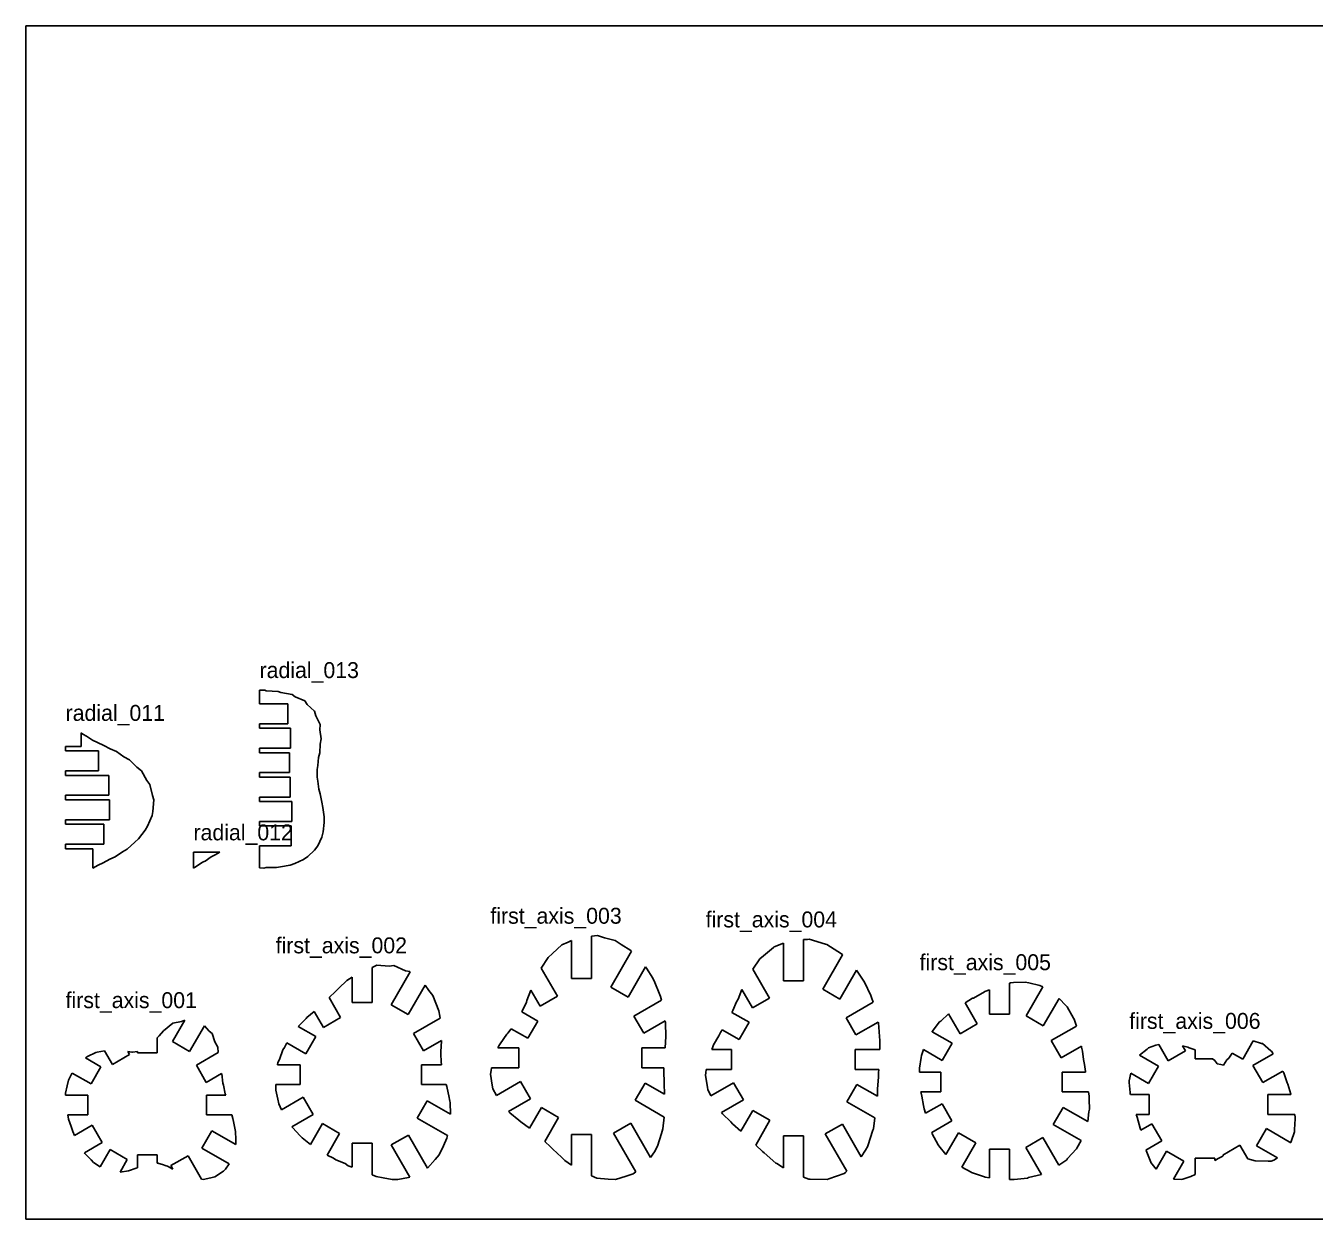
# Model space of a CAD drawing. Header units: metres. Extents: x 0 to 600, y 0 to 300.
# Drawn here: x 0 to 324.1, y 0 to 300 of the extents above; entities that cross this region are included whole.
import ezdxf

# ---------------------------------------------------------------- set-up
doc = ezdxf.new("R2010")
doc.units = ezdxf.units.M

msp = doc.modelspace()

# ---------------------------------------------------------------- linework, layer by layer
at = {"layer": 'first_axis_001'}
for p, q in [((36.959534, 49.276142), (34.65048, 47.376004)), ((36.850951, 44.655826), (39.972681, 50.06282)), ((39.105792, 49.737166), (36.959534, 49.276142)), ((39.972681, 50.06282), (39.105792, 49.737166)), ((44.913276, 48.620183), (41.181078, 42.155826)), ((46.07016, 47.254191), (44.913276, 48.620183)), ((33.512656, 46.105533), (33.037588, 45.567666)), ((33.037588, 45.567666), (33.037588, 41.809277)), ((34.65048, 47.376004), (33.512656, 46.105533)), ((46.814478, 46.69128), (46.07016, 47.254191)), ((47.532443, 44.55462), (46.814478, 46.69128)), ((18.854712, 42.153961), (17.921898, 42.006483)), ((19.817871, 42.287856), (18.854712, 42.153961)), ((21.762666, 38.919372), (19.817871, 42.287856)), ((26.673012, 42.032287), (25.651518, 42.183683)), ((25.651518, 42.183683), (26.092793, 41.419372)), ((28.037588, 42.187319), (26.812349, 42.02236)), ((28.037588, 41.809277), (28.037588, 42.187319)), ((41.181078, 42.155826), (36.850951, 44.655826)), ((48.254384, 43.255553), (47.532443, 44.55462)), ((48.371402, 41.90387), (48.254384, 43.255553)), ((15.530458, 40.911814), (15.013179, 40.570534)), ((15.013179, 40.570534), (18.898604, 38.327284)), ((17.600833, 41.870918), (15.530458, 40.911814)), ((17.921898, 42.006483), (17.600833, 41.870918)), ((26.092793, 41.419372), (21.762666, 38.919372)), ((26.782622, 42.024627), (26.673012, 42.032287)), ((26.812349, 42.02236), (26.782622, 42.024627)), ((33.037588, 41.809277), (28.037588, 41.809277)), ((42.869559, 38.727379), (48.371402, 41.90387)), ((11.554703, 36.623205), (10.698297, 34.968747)), ((11.624463, 36.753508), (11.554703, 36.623205)), ((16.398604, 33.997156), (11.624463, 36.753508)), ((18.898604, 38.327284), (16.398604, 33.997156)), ((45.369559, 34.397252), (42.869559, 38.727379)), ((49.222521, 36.621761), (45.369559, 34.397252)), ((49.24797, 36.56086), (49.222521, 36.621761)), ((49.505311, 34.167858), (49.24797, 36.56086)), ((10.420855, 33.568657), (10, 31.685384)), ((10.698297, 34.968747), (10.420855, 33.568657)), ((49.654179, 33.731683), (49.505311, 34.167858)), ((50.139864, 31.532948), (49.654179, 33.731683)), ((10, 31.685384), (10.021261, 31.220761)), ((10.021261, 31.220761), (15.614361, 31.220761)), ((15.614361, 31.220761), (15.614361, 26.220761)), ((45.45353, 26.220761), (45.45353, 31.220761)), ((45.45353, 31.220761), (50.233792, 31.220761)), ((50.233792, 31.220761), (50.139864, 31.532948)), ((15.614361, 26.220761), (10.533697, 26.220761)), ((10.533697, 26.220761), (10.727796, 25.108445)), ((51.774262, 26.220761), (45.45353, 26.220761)), ((52.034357, 25.349724), (51.774262, 26.220761)), ((10.727796, 25.108445), (11.386564, 23.318781)), ((11.386564, 23.318781), (11.782532, 22.049827)), ((12.27229, 21.062038), (16.672764, 23.602653)), ((16.672764, 23.602653), (19.172764, 19.272526)), ((52.220017, 24.601924), (52.034357, 25.349724)), ((52.690646, 22.015822), (52.220017, 24.601924)), ((11.782532, 22.049827), (12.27229, 21.062038)), ((44.281009, 17.899243), (46.781009, 22.22937)), ((46.781009, 22.22937), (52.750897, 18.782653)), ((52.799822, 20.070732), (52.690646, 22.015822)), ((52.750897, 18.782653), (52.799822, 20.070732)), ((19.172764, 19.272526), (14.748871, 16.71839)), ((14.748871, 16.71839), (14.861086, 16.533228)), ((14.861086, 16.533228), (16.411955, 14.941272)), ((18.691838, 13.20332), (21.185464, 17.522406)), ((21.185464, 17.522406), (25.515591, 15.022406)), ((51.132449, 13.943561), (44.281009, 17.899243)), ((16.411955, 14.941272), (17.0027, 14.258226)), ((17.0027, 14.258226), (18.691838, 13.20332)), ((25.515591, 15.022406), (23.685863, 11.853224)), ((28.037588, 12.957805), (28.037588, 16.17422)), ((28.037588, 16.17422), (33.037588, 16.17422)), ((33.037588, 16.17422), (33.037588, 14.074661)), ((33.037588, 14.074661), (33.249876, 14.085152)), ((33.249876, 14.085152), (33.443382, 14.028713)), ((33.443382, 14.028713), (34.398531, 13.785423)), ((34.398531, 13.785423), (35.279597, 13.459849)), ((35.279597, 13.459849), (35.599877, 13.365038)), ((35.599877, 13.365038), (36.991241, 12.542707)), ((36.454417, 13.472514), (40.784544, 15.972514)), ((36.991241, 12.542707), (36.454417, 13.472514)), ((40.784544, 15.972514), (44.201372, 10.054393)), ((50.222634, 12.572993), (51.132449, 13.943561)), ((23.685863, 11.853224), (25.815962, 12.123021)), ((25.815962, 12.123021), (27.747385, 12.867799)), ((27.747385, 12.867799), (28.037588, 12.957805)), ((44.201372, 10.054393), (44.545876, 10)), ((44.545876, 10), (46.499785, 10.387464)), ((46.499785, 10.387464), (47.5118, 10.65746)), ((47.5118, 10.65746), (49.701701, 12.085666)), ((49.701701, 12.085666), (50.222634, 12.572993))]:
    msp.add_line(p, q, dxfattribs=at)
at = {"layer": 'first_axis_002'}
for p, q in [((88.258744, 63.839392), (87.025087, 63.25622)), ((87.025087, 63.25622), (87.025087, 54.45915)), ((91.354493, 63.587057), (88.258744, 63.839392)), ((92.51552, 63.759325), (91.354493, 63.587057)), ((91.796792, 53.926916), (96.568497, 62.191752)), ((95.394545, 62.47757), (92.51552, 63.759325)), ((96.492766, 62.257871), (95.394545, 62.47757)), ((96.568497, 62.191752), (96.492766, 62.257871)), ((80.686579, 59.973167), (78.664949, 58.076774)), ((82.025087, 60.846334), (80.686579, 59.973167)), ((82.025087, 54.45915), (82.025087, 60.846334)), ((100.386064, 58.803973), (96.126919, 51.426916)), ((101.292642, 57.464453), (100.386064, 58.803973)), ((77.827456, 57.207081), (76.22086, 55.715295)), ((76.22086, 55.715295), (79.122974, 50.688688)), ((78.664949, 58.076774), (77.827456, 57.207081)), ((102.316315, 56.201392), (101.292642, 57.464453)), ((103.061862, 54.299416), (102.316315, 56.201392)), ((72.45757, 52.233505), (70.649423, 50.705714)), ((74.792847, 48.188688), (72.45757, 52.233505)), ((87.025087, 54.45915), (82.025087, 54.45915)), ((96.126919, 51.426916), (91.796792, 53.926916)), ((103.848395, 52.357371), (103.061862, 54.299416)), ((104.098368, 51.048058), (103.848395, 52.357371)), ((70.506697, 50.485721), (68.478664, 48.483111)), ((70.649423, 50.705714), (70.506697, 50.485721)), ((79.122974, 50.688688), (74.792847, 48.188688)), ((97.479883, 46.69816), (104.169085, 50.560173)), ((104.169085, 50.560173), (104.098368, 51.048058)), ((68.478664, 48.483111), (72.888954, 45.936829)), ((72.888954, 45.936829), (70.388954, 41.606702)), ((99.979883, 42.368033), (97.479883, 46.69816)), ((64.588804, 42.609857), (63.78635, 40.18427)), ((64.979481, 43.204206), (64.588804, 42.609857)), ((65.610737, 44.365407), (64.979481, 43.204206)), ((70.388954, 41.606702), (65.610737, 44.365407)), ((104.450271, 44.949013), (99.979883, 42.368033)), ((104.309321, 41.548817), (104.311517, 42.183109)), ((104.311517, 42.183109), (104.450767, 44.757309)), ((104.450097, 44.940043), (104.450271, 44.949013)), ((104.450767, 44.757309), (104.450097, 44.940043)), ((63.374682, 39.388944), (63.300796, 38.831954)), ((63.78635, 40.18427), (63.374682, 39.388944)), ((104.385611, 39.543687), (104.309321, 41.548817)), ((104.477558, 38.831954), (104.385611, 39.543687)), ((63.300796, 38.831954), (68.992155, 38.831954)), ((68.992155, 38.831954), (68.992155, 33.831954)), ((99.448629, 33.831954), (99.448629, 38.831954)), ((99.448629, 38.831954), (104.477558, 38.831954)), ((62.878348, 33.574236), (62.799822, 32.430926)), ((62.799822, 32.430926), (63.375605, 30.142713)), ((68.992155, 33.831954), (62.863136, 33.831954)), ((62.863136, 33.831954), (62.878348, 33.574236)), ((105.668514, 33.831954), (99.448629, 33.831954)), ((105.790416, 33.379973), (105.668514, 33.831954)), ((105.919383, 32.976362), (105.790416, 33.379973)), ((106.339516, 31.031958), (105.919383, 32.976362)), ((63.375605, 30.142713), (63.609673, 28.994638)), ((64.273995, 27.526731), (69.688647, 30.652882)), ((69.688647, 30.652882), (72.188647, 26.322755)), ((98.38687, 25.442098), (100.88687, 29.772225)), ((100.88687, 29.772225), (106.763377, 26.379422)), ((106.60583, 29.649321), (106.339516, 31.031958)), ((106.625042, 29.333002), (106.60583, 29.649321)), ((106.763377, 26.379422), (106.625042, 29.333002)), ((63.609673, 28.994638), (64.273995, 27.526731)), ((72.188647, 26.322755), (66.877222, 23.256203)), ((66.877222, 23.256203), (67.113867, 22.961711)), ((67.113867, 22.961711), (68.855521, 21.07424)), ((71.529822, 18.823495), (74.552708, 24.059286)), ((74.552708, 24.059286), (78.882835, 21.559286)), ((105.9955, 21.049253), (98.38687, 25.442098)), ((68.855521, 21.07424), (69.496141, 20.483137)), ((69.496141, 20.483137), (71.529822, 18.823495)), ((78.882835, 21.559286), (75.750153, 16.133323)), ((91.839484, 18.663045), (96.169611, 21.163045)), ((96.169611, 21.163045), (100.962112, 12.86219)), ((105.020603, 18.461496), (105.816975, 20.334308)), ((105.816975, 20.334308), (105.9955, 21.049253)), ((82.025087, 13.111842), (82.025087, 19.079551)), ((82.025087, 19.079551), (87.025087, 19.079551)), ((87.025087, 19.079551), (87.025087, 11.157275)), ((96.525279, 10.547011), (91.839484, 18.663045)), ((103.87824, 16.186813), (105.020603, 18.461496)), ((75.750153, 16.133323), (77.345709, 15.355786)), ((77.345709, 15.355786), (77.915823, 14.924591)), ((77.915823, 14.924591), (80.302432, 13.98372)), ((80.302432, 13.98372), (81.031734, 13.445572)), ((81.031734, 13.445572), (82.025087, 13.111842)), ((100.975298, 12.870431), (102.886586, 14.990026)), ((102.886586, 14.990026), (103.87824, 16.186813)), ((87.025087, 11.157275), (88.06054, 10.711961)), ((88.06054, 10.711961), (89.804769, 10.379158)), ((89.804769, 10.379158), (92.086873, 10.025215)), ((92.086873, 10.025215), (93.531066, 10)), ((93.531066, 10), (96.174308, 10.460064)), ((96.174308, 10.460064), (96.525279, 10.547011)), ((100.962112, 12.86219), (100.975298, 12.870431))]:
    msp.add_line(p, q, dxfattribs=at)
at = {"layer": 'first_axis_003'}
for p, q in [((134.736903, 69.005327), (132.361836, 66.791348)), ((136.290022, 69.661612), (134.736903, 69.005327)), ((137.1712, 70.076593), (136.290022, 69.661612)), ((137.1712, 60.516862), (137.1712, 70.076593)), ((143.645554, 71.282463), (142.1712, 71.14045)), ((142.1712, 71.14045), (142.1712, 60.516862)), ((145.405152, 70.724056), (143.645554, 71.282463)), ((148.131987, 70.051271), (145.405152, 70.724056)), ((149.620642, 69.03313), (148.131987, 70.051271)), ((152.060894, 67.564338), (149.620642, 69.03313)), ((131.262566, 65.797841), (129.532819, 63.123339)), ((132.361836, 66.791348), (131.262566, 65.797841)), ((147.040335, 58.326863), (152.252393, 67.354413)), ((152.252393, 67.354413), (152.060894, 67.564338)), ((129.532819, 63.123339), (133.626196, 56.033402)), ((155.754849, 63.420845), (151.370462, 55.826863)), ((155.975209, 63.071637), (155.754849, 63.420845)), ((157.580988, 60.581255), (155.975209, 63.071637)), ((142.1712, 60.516862), (137.1712, 60.516862)), ((158.051932, 59.544782), (157.580988, 60.581255)), ((159.221688, 56.799357), (158.051932, 59.544782)), ((126.943264, 57.60858), (125.949924, 54.947783)), ((129.296069, 53.533402), (126.943264, 57.60858)), ((133.626196, 56.033402), (129.296069, 53.533402)), ((151.370462, 55.826863), (147.040335, 58.326863)), ((159.486659, 55.972372), (159.221688, 56.799357)), ((159.734654, 55.03354), (159.486659, 55.972372)), ((125.831038, 54.551543), (124.704155, 52.091126)), ((124.704155, 52.091126), (128.657006, 49.808946)), ((125.949924, 54.947783), (125.831038, 54.551543)), ((152.852292, 51.060006), (159.734654, 55.03354)), ((128.657006, 49.808946), (126.157006, 45.478819)), ((155.352292, 46.729879), (152.852292, 51.060006)), ((160.7204, 49.829157), (155.352292, 46.729879)), ((160.757827, 49.547586), (160.7204, 49.829157)), ((160.787824, 49.129734), (160.757827, 49.547586)), ((160.861868, 46.213837), (160.787824, 49.129734)), ((120.893045, 46.483815), (119.245297, 44.053342)), ((121.128501, 46.788956), (120.893045, 46.483815)), ((121.97294, 47.894491), (121.128501, 46.788956)), ((126.157006, 45.478819), (121.97294, 47.894491)), ((160.708193, 43.107493), (160.851126, 45.968932)), ((160.851126, 45.968932), (160.861868, 46.213837)), ((118.889296, 43.564595), (118.666323, 43.063147)), ((118.666323, 43.063147), (123.939511, 43.063147)), ((119.245297, 44.053342), (118.889296, 43.564595)), ((123.939511, 43.063147), (123.939511, 38.063147)), ((154.852063, 38.063147), (154.852063, 43.063147)), ((154.852063, 43.063147), (160.702799, 43.063147)), ((160.702799, 43.063147), (160.708193, 43.107493)), ((116.928184, 37.376276), (116.763377, 36.483878)), ((116.763377, 36.483878), (117.243795, 33.716394)), ((117.031585, 38.063147), (116.928184, 37.376276)), ((123.939511, 38.063147), (117.031585, 38.063147)), ((160.392047, 38.063147), (154.852063, 38.063147)), ((160.357048, 37.249518), (160.360974, 37.313745)), ((160.413281, 34.293437), (160.357048, 37.249518)), ((160.360974, 37.313745), (160.392047, 38.063147)), ((117.243795, 33.716394), (117.385381, 32.803117)), ((117.385381, 32.803117), (118.28669, 31.103546)), ((118.28669, 31.103546), (124.325682, 34.59016)), ((124.325682, 34.59016), (126.825682, 30.260033)), ((153.160433, 29.888384), (155.660433, 34.218511)), ((155.660433, 34.218511), (160.542998, 31.399561)), ((160.415429, 34.103049), (160.413281, 34.293437)), ((160.542998, 31.399561), (160.415429, 34.103049)), ((126.825682, 30.260033), (121.337072, 27.091182)), ((160.455805, 25.676399), (153.160433, 29.888384)), ((121.337072, 27.091182), (121.63611, 26.767558)), ((121.63611, 26.767558), (123.916726, 24.923708)), ((126.580838, 22.889975), (129.569916, 28.06721)), ((129.569916, 28.06721), (133.900043, 25.56721)), ((123.916726, 24.923708), (124.426538, 24.514175)), ((124.426538, 24.514175), (126.580838, 22.889975)), ((133.900043, 25.56721), (130.434237, 19.564259)), ((147.70531, 21.64766), (152.035437, 24.14766)), ((152.035437, 24.14766), (157.023731, 15.507682)), ((159.786565, 21.525906), (160.109416, 22.745856)), ((160.109416, 22.745856), (160.455805, 25.676399)), ((130.434237, 19.564259), (131.863463, 18.197418)), ((137.1712, 13.565396), (137.1712, 21.27558)), ((137.1712, 21.27558), (142.1712, 21.27558)), ((142.1712, 21.27558), (142.1712, 10.887406)), ((153.319535, 11.923538), (147.70531, 21.64766)), ((158.750223, 18.321474), (159.786565, 21.525906)), ((131.863463, 18.197418), (132.446388, 17.587391)), ((132.446388, 17.587391), (134.666973, 15.5589)), ((157.023731, 15.507682), (157.969821, 16.953947)), ((157.969821, 16.953947), (158.750223, 18.321474)), ((134.666973, 15.5589), (135.506703, 14.736293)), ((135.506703, 14.736293), (137.1712, 13.565396)), ((142.1712, 10.887406), (143.552478, 10.328455)), ((143.552478, 10.328455), (146.385783, 10.098206)), ((146.385783, 10.098206), (148.204484, 10)), ((148.204484, 10), (150.904512, 10.790233)), ((150.904512, 10.790233), (152.619434, 11.381426)), ((152.619434, 11.381426), (153.319535, 11.923538))]:
    msp.add_line(p, q, dxfattribs=at)
at = {"layer": 'first_axis_004'}
for p, q in [((187.875063, 68.29017), (184.87424, 65.801873)), ((188.064835, 68.461685), (187.875063, 68.29017)), ((190.467987, 69.42194), (188.064835, 68.461685)), ((190.467987, 59.89387), (190.467987, 69.42194)), ((196.478789, 70.342168), (195.467987, 70.301654)), ((195.467987, 70.301654), (195.467987, 59.89387)), ((196.903569, 70.357907), (196.478789, 70.342168)), ((200.971117, 69.158304), (196.903569, 70.357907)), ((201.294476, 69.055687), (200.971117, 69.158304)), ((205.004787, 66.680475), (201.294476, 69.055687)), ((184.518354, 65.495117), (182.733521, 62.882574)), ((184.540081, 65.51076), (184.518354, 65.495117)), ((184.87424, 65.801873), (184.540081, 65.51076)), ((200.27765, 57.816666), (205.266194, 66.457078)), ((205.135511, 66.591069), (205.004787, 66.680475)), ((205.266194, 66.457078), (205.135511, 66.591069)), ((182.733521, 62.882574), (186.93578, 55.604049)), ((208.802885, 62.582805), (204.607777, 55.316666)), ((210.633942, 59.86831), (208.802885, 62.582805)), ((195.467987, 59.89387), (190.467987, 59.89387)), ((210.79626, 59.55495), (210.633942, 59.86831)), ((212.384511, 56.267868), (210.79626, 59.55495)), ((179.053033, 55.344975), (178.603413, 54.630938)), ((179.937386, 57.725622), (179.053033, 55.344975)), ((182.605653, 53.104049), (179.937386, 57.725622)), ((186.93578, 55.604049), (182.605653, 53.104049)), ((204.607777, 55.316666), (200.27765, 57.816666)), ((212.573241, 55.700997), (212.384511, 56.267868)), ((212.951157, 54.579999), (212.573241, 55.700997)), ((177.712389, 52.456011), (177.454641, 51.999345)), ((177.454641, 51.999345), (181.79625, 49.492715)), ((178.603413, 54.630938), (177.712389, 52.456011)), ((206.14951, 50.653066), (212.951157, 54.579999)), ((181.79625, 49.492715), (179.29625, 45.162588)), ((208.64951, 46.322939), (206.14951, 50.653066)), ((214.231269, 49.545569), (208.64951, 46.322939)), ((214.292002, 49.254717), (214.231269, 49.545569)), ((214.38463, 48.302997), (214.292002, 49.254717)), ((174.167374, 46.083554), (172.866867, 43.876282)), ((174.560138, 46.93791), (174.167374, 46.083554)), ((175.005129, 47.640068), (174.560138, 46.93791)), ((179.29625, 45.162588), (175.005129, 47.640068)), ((214.595702, 45.94146), (214.38463, 48.302997)), ((214.63872, 44.88551), (214.595702, 45.94146)), ((172.581031, 43.097877), (172.400536, 42.655958)), ((172.400536, 42.655958), (177.353145, 42.655958)), ((172.866867, 43.876282), (172.581031, 43.097877)), ((177.353145, 42.655958), (177.353145, 37.655958)), ((208.455222, 37.655958), (208.455222, 42.655958)), ((208.455222, 42.655958), (214.612331, 42.655958)), ((214.609796, 42.791466), (214.63872, 44.88551)), ((214.612331, 42.655958), (214.609796, 42.791466)), ((170.890246, 36.765099), (170.861868, 36.197527)), ((170.861868, 36.197527), (171.314405, 33.126579)), ((171.024774, 37.655958), (170.890246, 36.765099)), ((177.353145, 37.655958), (171.024774, 37.655958)), ((214.388557, 37.655958), (208.455222, 37.655958)), ((214.156862, 33.74843), (214.286891, 35.695061)), ((214.286891, 35.695061), (214.306129, 36.808831)), ((214.306129, 36.808831), (214.388557, 37.655958)), ((171.314405, 33.126579), (171.394061, 32.615518)), ((171.394061, 32.615518), (172.148769, 31.022728)), ((172.148769, 31.022728), (177.849317, 34.313942)), ((177.849317, 34.313942), (180.349317, 29.983814)), ((206.353268, 29.541212), (208.853268, 33.871339)), ((208.853268, 33.871339), (214.014728, 30.891368)), ((214.014728, 30.891368), (214.076196, 32.710039)), ((214.076196, 32.710039), (214.156862, 33.74843)), ((180.349317, 29.983814), (174.879111, 26.825589)), ((213.412753, 25.465416), (206.353268, 29.541212)), ((174.879111, 26.825589), (175.090973, 26.468142)), ((175.090973, 26.468142), (177.177546, 24.50353)), ((179.686945, 22.152518), (182.697449, 27.366865)), ((182.697449, 27.366865), (187.027576, 24.866865)), ((177.177546, 24.50353), (177.590784, 23.984006)), ((177.590784, 23.984006), (179.686945, 22.152518)), ((187.027576, 24.866865), (183.436314, 18.646616)), ((200.89072, 21.433383), (205.220847, 23.933383)), ((205.220847, 23.933383), (209.967818, 15.711388)), ((212.854815, 22.347433), (213.032464, 22.685447)), ((213.032464, 22.685447), (213.412753, 25.465416)), ((190.467987, 12.896287), (190.467987, 20.946415)), ((190.467987, 20.946415), (195.467987, 20.946415)), ((195.467987, 20.946415), (195.467987, 10.572636)), ((206.313453, 12.040934), (200.89072, 21.433383)), ((211.64375, 18.419956), (212.854815, 22.347433)), ((183.436314, 18.646616), (185.183049, 16.981824)), ((185.183049, 16.981824), (185.554818, 16.700279)), ((185.554818, 16.700279), (188.544419, 14.12956)), ((209.967818, 15.711388), (211.012172, 17.386636)), ((211.012172, 17.386636), (211.598183, 18.36614)), ((211.598183, 18.36614), (211.64375, 18.419956)), ((188.544419, 14.12956), (188.731483, 14.013618)), ((188.731483, 14.013618), (190.467987, 12.896287)), ((195.467987, 10.572636), (196.835711, 10.102123)), ((196.835711, 10.102123), (197.136291, 10.085892)), ((197.136291, 10.085892), (201.408333, 10)), ((201.408333, 10), (201.792868, 10.132562)), ((201.792868, 10.132562), (205.703002, 11.517511)), ((205.703002, 11.517511), (205.993814, 11.771512)), ((205.993814, 11.771512), (206.313453, 12.040934))]:
    msp.add_line(p, q, dxfattribs=at)
at = {"layer": 'first_axis_005'}
for p, q in [((247.505812, 59.421365), (247.191256, 59.340171)), ((247.191256, 59.340171), (247.191256, 51.577103)), ((248.238885, 59.508971), (247.505812, 59.421365)), ((251.145002, 59.604422), (248.238885, 59.508971)), ((252.114028, 59.424189), (251.145002, 59.604422)), ((251.397926, 51.1002), (255.60235, 58.382476)), ((254.886749, 58.737436), (252.114028, 59.424189)), ((255.60235, 58.382476), (254.886749, 58.737436)), ((237.928216, 55.525695), (236.101655, 54.361533)), ((238.189843, 55.574202), (237.928216, 55.525695)), ((240.954882, 57.147576), (238.189843, 55.574202)), ((241.055384, 57.199424), (240.954882, 57.147576)), ((241.062707, 57.205233), (241.055384, 57.199424)), ((242.191256, 57.675242), (241.062707, 57.205233)), ((242.191256, 51.577103), (242.191256, 57.675242)), ((259.715793, 55.507168), (255.728053, 48.6002)), ((261.397083, 53.742785), (259.715793, 55.507168)), ((236.101655, 54.361533), (239.123321, 49.127854)), ((261.691323, 53.361262), (261.397083, 53.742785)), ((263.288614, 50.575017), (261.691323, 53.361262)), ((229.654612, 49.582476), (227.829939, 47.175376)), ((229.993601, 49.783706), (229.654612, 49.582476)), ((231.905308, 51.62982), (229.993601, 49.783706)), ((234.793194, 46.627854), (231.905308, 51.62982)), ((239.123321, 49.127854), (234.793194, 46.627854)), ((247.191256, 51.577103), (242.191256, 51.577103)), ((255.728053, 48.6002), (251.397926, 51.1002)), ((263.559628, 50.087206), (263.288614, 50.575017)), ((263.589294, 50.013143), (263.559628, 50.087206)), ((264.062617, 48.554719), (263.589294, 50.013143)), ((227.829939, 47.175376), (227.786216, 47.130788)), ((227.786216, 47.130788), (232.808117, 44.231392)), ((257.704889, 44.884083), (264.062617, 48.554719)), ((225.597299, 42.621057), (225.137801, 41.158285)), ((230.308117, 39.901265), (225.597299, 42.621057)), ((232.808117, 44.231392), (230.308117, 39.901265)), ((260.204889, 40.553956), (257.704889, 44.884083)), ((265.312516, 43.502846), (260.204889, 40.553956)), ((265.356809, 43.265566), (265.312516, 43.502846)), ((265.567664, 42.213348), (265.356809, 43.265566)), ((265.83252, 40.119358), (265.567664, 42.213348)), ((225.026601, 40.678025), (224.63872, 37.985127)), ((225.137801, 41.158285), (225.026601, 40.678025)), ((266.094854, 38.900393), (265.83252, 40.119358)), ((266.317155, 37.117017), (266.094854, 38.900393)), ((224.63872, 37.985127), (224.645004, 37.374473)), ((224.645004, 37.374473), (224.642693, 36.983907)), ((224.642693, 36.983907), (229.998213, 36.983907)), ((229.998213, 36.983907), (229.998213, 31.983907)), ((260.471601, 31.983907), (260.471601, 36.983907)), ((260.471601, 36.983907), (266.346444, 36.983907)), ((266.346444, 36.983907), (266.317155, 37.117017)), ((229.998213, 31.983907), (224.972744, 31.983907)), ((224.972744, 31.983907), (224.999687, 31.714551)), ((224.999687, 31.714551), (225.198065, 30.919311)), ((225.198065, 30.919311), (225.622551, 28.582931)), ((267.114478, 31.983907), (260.471601, 31.983907)), ((267.230522, 30.955739), (267.114478, 31.983907)), ((267.236813, 30.061702), (267.230522, 30.955739)), ((267.31245, 27.634567), (267.236813, 30.061702)), ((225.622551, 28.582931), (225.805186, 27.772561)), ((225.805186, 27.772561), (226.10543, 26.640127)), ((226.10543, 26.640127), (230.266588, 29.042573)), ((230.266588, 29.042573), (232.766588, 24.712446)), ((258.234695, 23.777848), (260.734695, 28.107975)), ((260.734695, 28.107975), (266.922741, 24.535305)), ((266.922741, 24.535305), (267.187214, 27.03368)), ((267.187214, 27.03368), (267.31245, 27.634567)), ((232.766588, 24.712446), (227.672047, 21.771111)), ((265.214842, 19.747858), (258.234695, 23.777848)), ((227.672047, 21.771111), (227.762824, 21.442823)), ((227.762824, 21.442823), (229.325383, 18.678204)), ((231.264199, 16.227563), (234.413357, 21.682064)), ((234.413357, 21.682064), (238.743484, 19.182064)), ((251.313755, 18.013403), (255.643882, 20.513403)), ((255.643882, 20.513403), (259.660224, 13.556895)), ((264.111934, 17.856179), (265.214842, 19.747858)), ((229.325383, 18.678204), (229.440166, 18.42897)), ((229.440166, 18.42897), (231.264199, 16.227563)), ((238.743484, 19.182064), (235.207633, 13.057791)), ((242.191256, 10.436463), (242.191256, 17.582824)), ((242.191256, 17.582824), (247.191256, 17.582824)), ((247.191256, 17.582824), (247.191256, 10.011867)), ((255.241589, 11.210195), (251.313755, 18.013403)), ((261.79184, 15.229349), (264.05611, 17.66255)), ((264.05611, 17.66255), (264.111934, 17.856179)), ((235.207633, 13.057791), (237.577296, 11.790597)), ((259.660224, 13.556895), (261.640121, 14.913369)), ((261.640121, 14.913369), (261.79184, 15.229349)), ((237.577296, 11.790597), (237.700453, 11.714686)), ((237.700453, 11.714686), (240.985027, 10.664853)), ((240.985027, 10.664853), (241.150481, 10.590721)), ((241.150481, 10.590721), (242.191256, 10.436463)), ((247.191256, 10.011867), (248.141572, 10)), ((248.141572, 10), (248.367302, 10.002166)), ((248.367302, 10.002166), (251.755441, 10.357305)), ((251.755441, 10.357305), (252.03094, 10.446846)), ((252.03094, 10.446846), (255.241589, 11.210195))]:
    msp.add_line(p, q, dxfattribs=at)
at = {"layer": 'first_axis_006'}
for p, q in [((281.838097, 42.754263), (279.912138, 41.201538)), ((282.197275, 43.103011), (281.838097, 42.754263)), ((284.029308, 43.759575), (282.197275, 43.103011)), ((284.738482, 43.936839), (284.029308, 43.759575)), ((287.129488, 39.795495), (284.738482, 43.936839)), ((291.459615, 42.295495), (287.129488, 39.795495)), ((292.018652, 43.218243), (290.731556, 43.55653)), ((290.731556, 43.55653), (291.459615, 42.295495)), ((292.218863, 43.161415), (292.018652, 43.218243)), ((292.381416, 43.090098), (292.218863, 43.161415)), ((293.850622, 42.561058), (292.381416, 43.090098)), ((293.850622, 40.357604), (293.850622, 42.561058)), ((308.491484, 44.852615), (305.836117, 40.253383)), ((310.567045, 44.210798), (308.491484, 44.852615)), ((310.831709, 44.179497), (310.567045, 44.210798)), ((312.927057, 42.300714), (310.831709, 44.179497)), ((313.082235, 42.212738), (312.927057, 42.300714)), ((313.477753, 41.599129), (313.082235, 42.212738)), ((279.912138, 41.201538), (284.665021, 38.457459)), ((298.266834, 40.357604), (293.850622, 40.357604)), ((298.855854, 39.939285), (298.266834, 40.357604)), ((299.457472, 39.087883), (298.855854, 39.939285)), ((300.378571, 38.890619), (299.457472, 39.087883)), ((301.032282, 38.724975), (300.378571, 38.890619)), ((301.852793, 40.025154), (301.032282, 38.724975)), ((302.32361, 40.474232), (301.852793, 40.025154)), ((303.201574, 41.712732), (302.32361, 40.474232)), ((303.229615, 41.758247), (303.201574, 41.712732)), ((305.836117, 40.253383), (303.229615, 41.758247)), ((308.400502, 38.667776), (313.477753, 41.599129)), ((277.684521, 36.71415), (277.31245, 34.824896)), ((282.165021, 34.127332), (277.684521, 36.71415)), ((284.665021, 38.457459), (282.165021, 34.127332)), ((310.900502, 34.337649), (308.400502, 38.667776)), ((315.901754, 37.225123), (310.900502, 34.337649)), ((315.959514, 37.096823), (315.901754, 37.225123)), ((316.160308, 36.770467), (315.959514, 37.096823)), ((317.038999, 34.319777), (316.160308, 36.770467)), ((277.31245, 34.824896), (277.322446, 34.35224)), ((277.322446, 34.35224), (277.514684, 31.854152)), ((317.181104, 33.954331), (317.038999, 34.319777)), ((317.949255, 31.453023), (317.181104, 33.954331)), ((277.514684, 31.854152), (277.549785, 31.574905)), ((277.549785, 31.574905), (277.552509, 31.526462)), ((277.552509, 31.526462), (277.609771, 31.324023)), ((277.609771, 31.324023), (282.315133, 31.324023)), ((282.315133, 31.324023), (282.315133, 26.324023)), ((312.140062, 26.324023), (312.140062, 31.324023)), ((312.140062, 31.324023), (317.974174, 31.324023)), ((317.974174, 31.324023), (317.949255, 31.453023)), ((282.315133, 26.324023), (279.080054, 26.324023)), ((279.080054, 26.324023), (279.295755, 25.626945)), ((318.926911, 26.324023), (312.140062, 26.324023)), ((319.012259, 25.552318), (318.926911, 26.324023)), ((279.295755, 25.626945), (279.790148, 23.8366)), ((279.790148, 23.8366), (280.087984, 22.921899)), ((280.087984, 22.921899), (280.206803, 22.390137)), ((280.206803, 22.390137), (283.019801, 24.014222)), ((283.019801, 24.014222), (285.519801, 19.684095)), ((309.32599, 18.44594), (311.82599, 22.776067)), ((311.82599, 22.776067), (317.969518, 19.229099)), ((318.854806, 22.589159), (319.060022, 25.270212)), ((319.060022, 25.270212), (319.012259, 25.552318)), ((285.519801, 19.684095), (281.519107, 17.374293)), ((317.969518, 19.229099), (318.02832, 19.577396)), ((318.02832, 19.577396), (318.878838, 22.003363)), ((318.878838, 22.003363), (318.854806, 22.589159)), ((281.519107, 17.374293), (281.567381, 17.245507)), ((281.567381, 17.245507), (282.718207, 14.361066)), ((284.104948, 12.613895), (286.714514, 17.133795)), ((286.714514, 17.133795), (291.044641, 14.633795)), ((300.805933, 16.107198), (305.13606, 18.607198)), ((305.13606, 18.607198), (307.091372, 15.220499)), ((314.611344, 15.394439), (309.32599, 18.44594)), ((282.718207, 14.361066), (282.745952, 14.296742)), ((282.745952, 14.296742), (282.753469, 14.286701)), ((282.753469, 14.286701), (284.104948, 12.613895)), ((291.044641, 14.633795), (288.428445, 10.102411)), ((293.850622, 11.220902), (293.850622, 15.357399)), ((293.850622, 15.357399), (298.850622, 15.357399)), ((298.850622, 15.357399), (298.850622, 14.774081)), ((298.850622, 14.774081), (299.010949, 14.881771)), ((299.010949, 14.881771), (299.710797, 15.224525)), ((299.710797, 15.224525), (300.862474, 15.879919)), ((300.933206, 15.886754), (300.805933, 16.107198)), ((300.862474, 15.879919), (300.933206, 15.886754)), ((307.091372, 15.220499), (308.96133, 14.69336)), ((308.96133, 14.69336), (312.213243, 14.6296)), ((312.213243, 14.6296), (312.958349, 14.560906)), ((312.958349, 14.560906), (313.630676, 14.812342)), ((313.630676, 14.812342), (314.611344, 15.394439)), ((288.428445, 10.102411), (290.339639, 10)), ((290.339639, 10), (290.776448, 10.054026)), ((290.776448, 10.054026), (292.812336, 10.696805)), ((292.812336, 10.696805), (293.850622, 11.220902))]:
    msp.add_line(p, q, dxfattribs=at)
at = {"layer": 'radial_011'}
for p, q in [((14.374227, 121.89365), (13.910623, 122.273533)), ((13.910623, 122.273533), (13.910623, 118.859174)), ((15.239832, 121.435539), (14.374227, 121.89365)), ((16.769716, 120.454261), (15.239832, 121.435539)), ((17.999836, 119.825078), (16.769716, 120.454261)), ((13.910623, 118.859174), (10, 118.859174)), ((10, 118.859174), (10, 117.716547)), ((10, 117.716547), (18.244998, 117.716547)), ((19.573066, 119.105378), (17.999836, 119.825078)), ((18.244998, 117.716547), (18.244998, 112.716547)), ((21.168186, 118.209329), (19.573066, 119.105378)), ((22.764407, 117.557615), (21.168186, 118.209329)), ((24.60962, 116.241017), (22.764407, 117.557615)), ((26.069951, 115.494888), (24.60962, 116.241017)), ((27.887902, 113.632829), (26.069951, 115.494888)), ((29.041369, 112.730611), (27.887902, 113.632829)), ((18.244998, 112.716547), (10, 112.716547)), ((10, 112.716547), (10, 111.57392)), ((10, 111.57392), (20.845466, 111.57392)), ((20.845466, 111.57392), (20.845466, 106.57392)), ((30.453789, 110.32248), (29.041369, 112.730611)), ((31.192538, 109.290997), (30.453789, 110.32248)), ((31.858629, 106.502101), (31.192538, 109.290997)), ((20.845466, 106.57392), (10, 106.57392)), ((10, 106.57392), (10, 105.431294)), ((10, 105.431294), (21.068221, 105.431294)), ((21.068221, 105.431294), (21.068221, 100.431294)), ((32.141494, 105.411821), (31.858629, 106.502101)), ((31.892762, 102.53074), (32.141494, 105.411821)), ((30.625158, 98.797398), (31.723216, 101.462781)), ((31.723216, 101.462781), (31.892762, 102.53074)), ((21.068221, 100.431294), (10, 100.431294)), ((10, 100.431294), (10, 99.288667)), ((10, 99.288667), (19.628796, 99.288667)), ((19.628796, 99.288667), (19.628796, 94.288667)), ((28.351575, 95.594964), (30.036911, 97.826277)), ((30.036911, 97.826277), (30.625158, 98.797398)), ((19.628796, 94.288667), (10, 94.288667)), ((10, 94.288667), (10, 93.146041)), ((25.482547, 93.047726), (27.409448, 94.773917)), ((27.409448, 94.773917), (28.351575, 95.594964)), ((10, 93.146041), (16.833657, 93.146041)), ((16.833657, 93.146041), (16.833657, 88.282463)), ((21.112413, 90.537082), (22.42188, 91.105586)), ((22.42188, 91.105586), (24.290194, 92.385114)), ((24.290194, 92.385114), (25.482547, 93.047726)), ((16.833657, 88.282463), (18.159162, 88.979934)), ((18.159162, 88.979934), (19.476782, 89.589197)), ((19.476782, 89.589197), (21.112413, 90.537082))]:
    msp.add_line(p, q, dxfattribs=at)
at = {"layer": 'radial_012'}
for p, q in [((48.744172, 92.240023), (42.141494, 92.240023)), ((42.141494, 92.240023), (42.141494, 88.282463)), ((45.113208, 90.029863), (46.567152, 91.062878)), ((46.567152, 91.062878), (47.629334, 91.572686)), ((47.629334, 91.572686), (48.744172, 92.240023)), ((42.141494, 88.282463), (42.150273, 88.286494)), ((42.150273, 88.286494), (42.435746, 88.447082)), ((42.435746, 88.447082), (42.573715, 88.490203)), ((42.573715, 88.490203), (44.39749, 89.736555)), ((44.39749, 89.736555), (45.113208, 90.029863))]:
    msp.add_line(p, q, dxfattribs=at)
at = {"layer": 'radial_013'}
for p, q in [((60.053348, 132.967925), (58.744172, 133.030401)), ((58.744172, 133.030401), (58.744172, 129.562724)), ((60.400423, 132.856746), (60.053348, 132.967925)), ((63.445555, 132.685194), (60.400423, 132.856746)), ((64.078841, 132.396141), (63.445555, 132.685194)), ((66.929301, 131.89772), (64.078841, 132.396141)), ((67.666862, 131.333928), (66.929301, 131.89772)), ((70.128019, 130.269915), (67.666862, 131.333928)), ((70.756058, 129.367081), (70.128019, 130.269915)), ((58.744172, 129.562724), (65.840086, 129.562724)), ((65.840086, 129.562724), (65.840086, 124.562724)), ((72.578137, 127.698484), (70.756058, 129.367081)), ((72.911322, 126.498172), (72.578137, 127.698484)), ((73.957213, 124.391238), (72.911322, 126.498172)), ((65.840086, 124.562724), (58.744172, 124.562724)), ((58.744172, 124.562724), (58.744172, 123.420098)), ((58.744172, 123.420098), (66.496037, 123.420098)), ((66.496037, 123.420098), (66.496037, 118.420098)), ((73.933245, 123.042883), (73.957213, 124.391238)), ((74.270153, 120.769983), (73.933245, 123.042883)), ((73.996463, 119.455202), (74.270153, 120.769983)), ((66.496037, 118.420098), (58.744172, 118.420098)), ((58.744172, 118.420098), (58.744172, 117.277471)), ((58.744172, 117.277471), (66.313412, 117.277471)), ((66.313412, 117.277471), (66.313412, 112.277471)), ((73.582739, 116.085131), (73.881549, 117.256392)), ((73.881549, 117.256392), (73.996463, 119.455202)), ((73.248413, 113.017347), (73.360749, 114.063906)), ((73.360749, 114.063906), (73.582739, 116.085131)), ((66.313412, 112.277471), (58.744172, 112.277471)), ((58.744172, 112.277471), (58.744172, 111.134844)), ((58.744172, 111.134844), (66.433445, 111.134844)), ((66.433445, 111.134844), (66.433445, 106.134844)), ((73.211213, 111.115372), (73.248413, 113.017347)), ((73.365029, 110.075946), (73.211213, 111.115372)), ((73.62354, 108.132144), (73.365029, 110.075946)), ((73.95729, 106.971514), (73.62354, 108.132144)), ((74.378581, 104.840799), (73.95729, 106.971514)), ((66.433445, 106.134844), (58.744172, 106.134844)), ((58.744172, 106.134844), (58.744172, 104.992218)), ((58.744172, 104.992218), (66.863629, 104.992218)), ((66.863629, 104.992218), (66.863629, 99.992218)), ((74.685265, 103.506781), (74.378581, 104.840799)), ((74.948661, 101.178925), (74.685265, 103.506781)), ((74.990383, 99.740646), (74.948661, 101.178925)), ((66.863629, 99.992218), (58.744172, 99.992218)), ((58.744172, 99.992218), (58.744172, 98.849591)), ((58.744172, 98.849591), (66.726956, 98.849591)), ((66.726956, 98.849591), (66.726956, 93.849591)), ((74.363564, 96.009217), (74.747803, 97.381778)), ((74.747803, 97.381778), (74.990383, 99.740646)), ((73.404055, 93.896733), (74.363564, 96.009217)), ((66.726956, 93.849591), (58.744172, 93.849591)), ((58.744172, 93.849591), (58.744172, 88.331425)), ((69.823079, 90.411103), (70.914629, 91.172013)), ((70.914629, 91.172013), (72.589063, 92.777374)), ((72.589063, 92.777374), (73.404055, 93.896733)), ((58.744172, 88.331425), (59.849454, 88.282463)), ((59.849454, 88.282463), (60.416294, 88.384134)), ((60.416294, 88.384134), (63.035523, 88.404991)), ((63.035523, 88.404991), (63.9797, 88.617791)), ((63.9797, 88.617791), (66.482162, 89.011621)), ((66.482162, 89.011621), (67.612679, 89.439931)), ((67.612679, 89.439931), (69.823079, 90.411103))]:
    msp.add_line(p, q, dxfattribs=at)
at = {"layer": 'sheet_boundary'}
for p, q in [((600, 300), (0, 300)), ((0, 300), (0, 0)), ((0, 0), (600, 0))]:
    msp.add_line(p, q, dxfattribs=at)

# ---------------------------------------------------------------- texts
at = {"layer": 'first_axis_001'}
msp.add_text('first_axis_001', height=4, dxfattribs=at).set_placement((10, 53.06282))
at = {"layer": 'first_axis_002'}
msp.add_text('first_axis_002', height=4, dxfattribs=at).set_placement((62.799822, 66.839392))
at = {"layer": 'first_axis_003'}
msp.add_text('first_axis_003', height=4, dxfattribs=at).set_placement((116.763377, 74.282463))
at = {"layer": 'first_axis_004'}
msp.add_text('first_axis_004', height=4, dxfattribs=at).set_placement((170.861868, 73.357907))
at = {"layer": 'first_axis_005'}
msp.add_text('first_axis_005', height=4, dxfattribs=at).set_placement((224.63872, 62.604422))
at = {"layer": 'first_axis_006'}
msp.add_text('first_axis_006', height=4, dxfattribs=at).set_placement((277.31245, 47.852615))
at = {"layer": 'radial_011'}
msp.add_text('radial_011', height=4, dxfattribs=at).set_placement((10, 125.273533))
at = {"layer": 'radial_012'}
msp.add_text('radial_012', height=4, dxfattribs=at).set_placement((42.141494, 95.240023))
at = {"layer": 'radial_013'}
msp.add_text('radial_013', height=4, dxfattribs=at).set_placement((58.744172, 136.030401))

doc.saveas('drawing.dxf')
